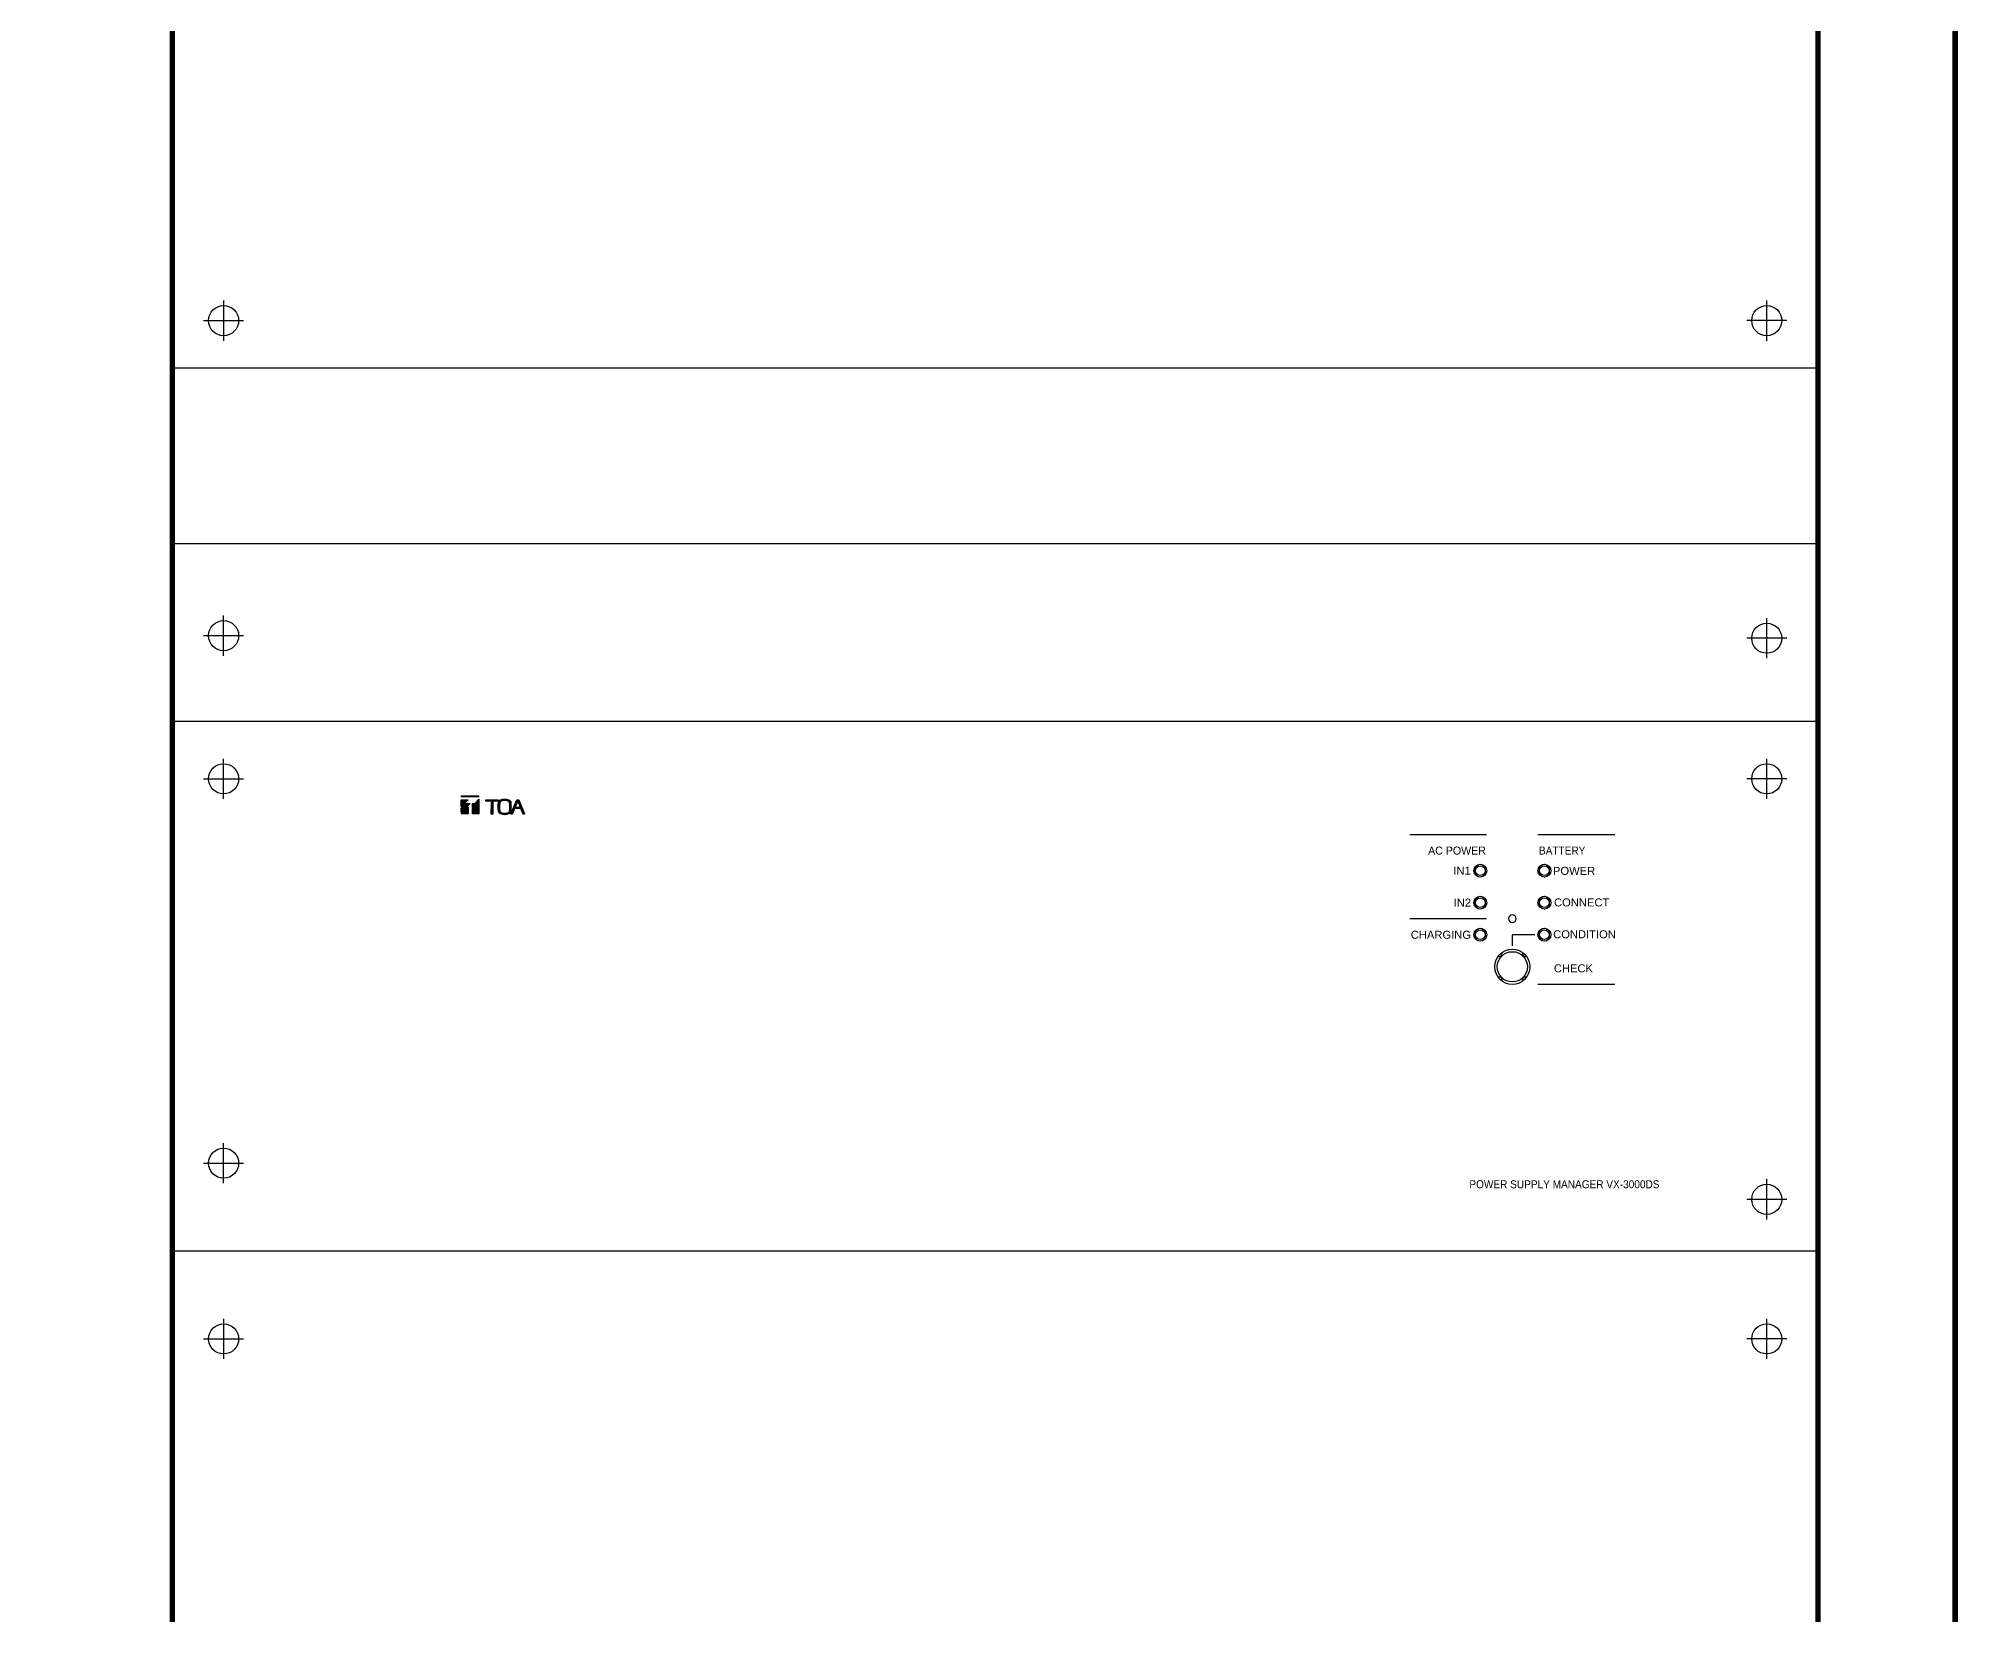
# Model space of a CAD drawing. Header units: millimetres. Extents: x 2974 to 5671, y 1205 to 3288.
# Drawn here: x 5020.9 to 5126.1, y 1369 to 1455 of the extents above; entities that cross this region are included whole.
import ezdxf
from ezdxf.enums import TextEntityAlignment as Align

# ---------------------------------------------------------------- set-up
doc = ezdxf.new("R2010")
doc.units = ezdxf.units.MM
doc.layers.add('0-RACK', color=7, linetype='Continuous')
doc.layers.add('SILK', color=5, linetype='Continuous')
doc.styles.get("Standard").update_dxf_attribs({"font": 'arial.ttf'})

# ---------------------------------------------------------------- blocks, each defined once
blk = doc.blocks.new('3000DS')
for p, q in [((20.58, 9.39), (25.16, 9.39)), ((28.22, 9.39), (32.8, 9.39)), ((25.07, 7.45), (25.07, 7)), ((28.89, 7.45), (28.89, 7)), ((25.07, 5.55), (25.07, 5.1)), ((26.7, 4.6), (26.61, 4.58)), ((26.78, 4.58), (26.7, 4.6)), ((28.89, 5.55), (28.89, 5.1)), ((20.58, 4.37), (25.16, 4.37)), ((25.07, 3.64), (25.07, 3.19)), ((26.48, 4.46), (26.47, 4.37)), ((26.47, 4.37), (26.48, 4.28)), ((26.54, 4.53), (26.48, 4.46)), ((26.48, 4.28), (26.54, 4.21)), ((26.61, 4.58), (26.54, 4.53)), ((26.54, 4.21), (26.61, 4.16)), ((26.61, 4.16), (26.7, 4.14)), ((26.7, 4.14), (26.78, 4.16)), ((26.86, 4.53), (26.78, 4.58)), ((26.78, 4.16), (26.86, 4.21)), ((26.91, 4.46), (26.86, 4.53)), ((26.86, 4.21), (26.91, 4.28)), ((26.92, 4.37), (26.91, 4.46)), ((26.91, 4.28), (26.92, 4.37)), ((28.89, 3.64), (28.89, 3.19)), ((28.22, 0.46), (32.8, 0.46))]:
    blk.add_line(p, q)
for centre, radius in [((24.79, 7.23), 0.384), ((24.79, 7.23), 0.287), ((28.61, 7.23), 0.384), ((28.61, 7.23), 0.287), ((24.79, 5.32), 0.384), ((24.79, 5.32), 0.287), ((28.61, 5.32), 0.384), ((28.61, 5.32), 0.287), ((24.79, 3.41), 0.384), ((24.79, 3.41), 0.287), ((28.61, 3.41), 0.384), ((28.61, 3.41), 0.287), ((26.7, 1.5), 1.05), ((26.7, 1.5), 0.901)]:
    blk.add_circle(centre, radius)
for centre, radius, start, end in [((24.79, 7.23), 0.364, 37.9334, 321.5494), ((28.61, 7.23), 0.364, 37.9334, 321.5494), ((24.79, 5.32), 0.364, 37.9334, 321.5494), ((28.61, 5.32), 0.364, 37.9334, 321.5494), ((24.79, 3.41), 0.364, 37.9334, 321.5494), ((28.61, 3.41), 0.364, 37.9334, 321.5494), ((25.93, 2.27), 0.154, 241.0381, 28.4166), ((27.46, 2.27), 0.153, 149.971, 298.9332), ((25.94, 0.74), 0.154, 329.8537, 120.1463), ((27.46, 0.74), 0.153, 61.5206, 209.5931)]:
    blk.add_arc(centre, radius, start, end)
at = {"layer": 'SILK'}
for p, q in [((-35.95, 11.7), (-34.9, 11.7)), ((-35.95, 11.65), (-35.9, 11.7)), ((-35.95, 11.7), (-35.95, 11.64)), ((-34.9, 11.64), (-35.95, 11.64)), ((-35.91, 11.64), (-35.85, 11.7)), ((-35.85, 11.64), (-35.8, 11.7)), ((-35.8, 11.64), (-35.75, 11.7)), ((-35.75, 11.64), (-35.69, 11.7)), ((-35.7, 11.64), (-35.64, 11.7)), ((-35.64, 11.64), (-35.59, 11.7)), ((-35.59, 11.64), (-35.53, 11.7)), ((-35.54, 11.64), (-35.48, 11.7)), ((-35.48, 11.64), (-35.43, 11.7)), ((-35.43, 11.64), (-35.37, 11.7)), ((-35.38, 11.64), (-35.32, 11.7)), ((-35.32, 11.64), (-35.27, 11.7)), ((-35.27, 11.64), (-35.21, 11.7)), ((-35.22, 11.64), (-35.16, 11.7)), ((-35.17, 11.64), (-35.11, 11.7)), ((-35.15, 11.24), (-34.9, 11.49)), ((-35.11, 11.64), (-35.06, 11.7)), ((-35.06, 11.64), (-35, 11.7)), ((-35.01, 11.64), (-34.95, 11.7)), ((-34.95, 11.64), (-34.9, 11.69)), ((-34.9, 11.64), (-34.9, 11.7)), ((-34.9, 11.49), (-34.9, 10.61)), ((-35.95, 11.15), (-35.65, 11.46)), ((-35.95, 11.21), (-35.71, 11.46)), ((-35.95, 11.26), (-35.76, 11.46)), ((-35.95, 11.04), (-35.95, 11.46)), ((-35.95, 11.1), (-35.6, 11.46)), ((-35.95, 11.04), (-35.55, 11.46)), ((-35.95, 11.46), (-35.55, 11.46)), ((-35.95, 11.32), (-35.81, 11.46)), ((-35.95, 11.37), (-35.87, 11.46)), ((-35.95, 11.43), (-35.92, 11.46)), ((-35.95, 10.71), (-35.44, 11.24)), ((-35.95, 10.77), (-35.5, 11.24)), ((-35.95, 10.82), (-35.55, 11.24)), ((-35.42, 11.24), (-35.95, 10.69)), ((-35.95, 10.93), (-35.66, 11.24)), ((-35.95, 10.96), (-35.69, 11.24)), ((-35.95, 10.88), (-35.6, 11.24)), ((-35.95, 10.61), (-35.55, 11.03)), ((-35.95, 10.61), (-35.55, 11.02)), ((-35.95, 10.69), (-35.95, 10.96)), ((-35.55, 10.61), (-35.95, 10.61)), ((-35.89, 10.61), (-35.55, 10.97)), ((-35.84, 10.61), (-35.55, 10.91)), ((-35.79, 10.61), (-35.55, 10.86)), ((-35.73, 10.61), (-35.55, 10.8)), ((-35.69, 11.24), (-35.42, 11.24)), ((-35.68, 10.61), (-35.55, 10.75)), ((-35.63, 10.61), (-35.55, 10.69)), ((-35.57, 10.61), (-35.55, 10.64)), ((-35.55, 11.03), (-35.55, 10.61)), ((-35.29, 11.07), (-34.9, 11.47)), ((-35.29, 11.01), (-34.9, 11.41)), ((-35.29, 10.96), (-34.9, 11.36)), ((-35.29, 10.9), (-34.9, 11.3)), ((-35.29, 10.85), (-34.9, 11.25)), ((-35.29, 11.12), (-35.18, 11.24)), ((-35.29, 11.18), (-35.23, 11.24)), ((-35.29, 11.23), (-35.28, 11.24)), ((-35.29, 11.24), (-35.15, 11.24)), ((-35.29, 10.61), (-35.29, 11.24)), ((-35.29, 10.79), (-34.9, 11.19)), ((-35.29, 10.74), (-34.9, 11.14)), ((-35.29, 10.68), (-34.9, 11.08)), ((-35.29, 10.63), (-34.9, 11.03)), ((-34.9, 10.61), (-35.29, 10.61)), ((-35.26, 10.61), (-34.9, 10.97)), ((-35.2, 10.61), (-34.9, 10.92)), ((-35.15, 10.61), (-34.9, 10.86)), ((-35.1, 10.61), (-34.9, 10.81)), ((-35.04, 10.61), (-34.9, 10.75)), ((-34.99, 10.61), (-34.9, 10.7)), ((-34.94, 10.61), (-34.9, 10.64)), ((-34.48, 11.46), (-33.75, 11.46)), ((-34.48, 11.38), (-34.4, 11.46)), ((-34.48, 11.43), (-34.45, 11.46)), ((-34.48, 11.38), (-34.48, 11.46)), ((-33.75, 11.38), (-34.48, 11.38)), ((-34.42, 11.38), (-34.34, 11.46)), ((-34.37, 11.38), (-34.29, 11.46)), ((-34.32, 11.38), (-34.24, 11.46)), ((-34.27, 11.38), (-34.18, 11.46)), ((-34.21, 11.38), (-34.13, 11.46)), ((-34.17, 10.88), (-34.07, 10.98)), ((-34.17, 10.82), (-34.07, 10.92)), ((-34.17, 10.77), (-34.07, 10.87)), ((-34.17, 10.71), (-34.07, 10.81)), ((-34.17, 10.65), (-34.07, 10.76)), ((-34.17, 10.61), (-34.06, 10.61)), ((-34.16, 11.38), (-34.08, 11.46)), ((-34.16, 11.27), (-34.07, 11.37)), ((-34.16, 11.26), (-34.07, 11.36)), ((-34.16, 11.21), (-34.07, 11.31)), ((-34.16, 10.91), (-34.16, 11.27)), ((-34.16, 11.15), (-34.07, 11.25)), ((-34.16, 11.1), (-34.07, 11.2)), ((-34.16, 11.04), (-34.07, 11.14)), ((-34.16, 10.99), (-34.07, 11.09)), ((-34.16, 10.93), (-34.07, 11.03)), ((-34.16, 10.61), (-34.07, 10.7)), ((-34.11, 11.38), (-34.03, 11.46)), ((-34.1, 10.61), (-34.07, 10.65)), ((-34.07, 11.37), (-34.07, 10.91)), ((-34.05, 11.38), (-33.97, 11.46)), ((-34, 11.38), (-33.92, 11.46)), ((-33.95, 11.38), (-33.87, 11.46)), ((-33.89, 11.38), (-33.81, 11.46)), ((-33.84, 11.38), (-33.76, 11.46)), ((-33.79, 11.38), (-33.75, 11.42)), ((-33.77, 11.18), (-33.62, 11.33)), ((-33.77, 11.12), (-33.67, 11.23)), ((-33.77, 11.07), (-33.67, 11.17)), ((-33.77, 11.01), (-33.67, 11.11)), ((-33.77, 10.96), (-33.67, 11.06)), ((-33.77, 10.9), (-33.67, 11)), ((-33.76, 11.24), (-33.56, 11.45)), ((-33.76, 10.85), (-33.67, 10.95)), ((-33.76, 10.8), (-33.67, 10.9)), ((-33.75, 11.46), (-33.75, 11.38)), ((-33.75, 11.31), (-33.63, 11.43)), ((-33.75, 10.76), (-33.67, 10.84)), ((-33.73, 10.72), (-33.66, 10.8)), ((-33.71, 10.69), (-33.64, 10.76)), ((-33.68, 10.67), (-33.62, 10.73)), ((-33.65, 10.64), (-33.59, 10.71)), ((-33.61, 11.35), (-33.49, 11.47)), ((-33.61, 10.63), (-33.56, 10.68)), ((-33.57, 10.62), (-33.52, 10.67)), ((-33.53, 10.6), (-33.47, 10.66)), ((-33.5, 11.4), (-33.43, 11.47)), ((-33.48, 10.6), (-33.43, 10.65)), ((-33.44, 11.41), (-33.37, 11.48)), ((-33.43, 10.59), (-33.38, 10.65)), ((-33.38, 11.42), (-33.32, 11.48)), ((-33.38, 10.59), (-33.32, 10.65)), ((-33.33, 11.42), (-33.27, 11.47)), ((-33.33, 10.59), (-33.26, 10.66)), ((-33.28, 11.41), (-33.23, 11.46)), ((-33.27, 10.59), (-33.19, 10.68)), ((-33.24, 11.4), (-33.18, 11.45)), ((-33.21, 10.6), (-32.97, 10.85)), ((-33.2, 11.39), (-33.14, 11.44)), ((-33.16, 11.37), (-33.1, 11.43)), ((-33.14, 10.62), (-32.98, 10.79)), ((-33.12, 11.35), (-33.06, 11.41)), ((-33.1, 11.32), (-33.03, 11.39)), ((-33.08, 11.29), (-33.01, 11.36)), ((-33.07, 11.24), (-32.99, 11.33)), ((-33.07, 11.19), (-32.98, 11.28)), ((-33.07, 10.86), (-32.97, 10.97)), ((-33.07, 10.8), (-32.97, 10.91)), ((-33.06, 11.14), (-32.97, 11.23)), ((-33.06, 11.09), (-32.97, 11.18)), ((-33.06, 11.03), (-32.97, 11.13)), ((-33.06, 10.98), (-32.96, 11.08)), ((-33.06, 10.92), (-32.96, 11.02)), ((-33.04, 10.66), (-33.01, 10.7)), ((-33, 10.61), (-32.64, 11.46)), ((-33, 10.61), (-32.91, 10.61)), ((-32.99, 10.61), (-32.85, 10.75)), ((-32.97, 10.69), (-32.81, 10.85)), ((-32.94, 10.61), (-32.89, 10.66)), ((-32.92, 10.79), (-32.77, 10.94)), ((-32.88, 10.89), (-32.73, 11.04)), ((-32.84, 10.99), (-32.69, 11.14)), ((-32.59, 11.38), (-32.8, 10.89)), ((-32.8, 11.08), (-32.65, 11.23)), ((-32.76, 11.18), (-32.61, 11.33)), ((-32.73, 10.95), (-32.66, 11.02)), ((-32.73, 10.95), (-32.42, 10.95)), ((-32.72, 10.95), (-32.65, 11.02)), ((-32.71, 11.28), (-32.54, 11.46)), ((-32.67, 11.38), (-32.59, 11.46)), ((-32.67, 10.95), (-32.6, 11.02)), ((-32.66, 11.02), (-32.45, 11.02)), ((-32.64, 11.46), (-32.52, 11.46)), ((-32.61, 10.95), (-32.55, 11.02)), ((-32.59, 11.36), (-32.51, 11.44)), ((-32.59, 11.38), (-32.45, 11.02)), ((-32.57, 11.32), (-32.49, 11.4)), ((-32.56, 11.28), (-32.48, 11.36)), ((-32.56, 10.95), (-32.49, 11.02)), ((-32.54, 11.24), (-32.46, 11.32)), ((-32.52, 11.46), (-32.18, 10.61)), ((-32.52, 11.2), (-32.45, 11.28)), ((-32.51, 11.16), (-32.43, 11.24)), ((-32.51, 10.95), (-32.37, 11.09)), ((-32.49, 11.13), (-32.42, 11.21)), ((-32.48, 11.09), (-32.4, 11.17)), ((-32.46, 11.05), (-32.38, 11.13)), ((-32.45, 10.95), (-32.35, 11.05)), ((-32.42, 10.93), (-32.34, 11.01)), ((-32.42, 10.95), (-32.29, 10.61)), ((-32.4, 10.89), (-32.32, 10.97)), ((-32.38, 10.85), (-32.31, 10.93)), ((-32.37, 10.81), (-32.29, 10.9)), ((-32.35, 10.78), (-32.28, 10.86)), ((-32.34, 10.74), (-32.26, 10.82)), ((-32.32, 10.7), (-32.24, 10.78)), ((-32.31, 10.66), (-32.23, 10.74)), ((-32.29, 10.62), (-32.21, 10.7)), ((-32.29, 10.61), (-32.18, 10.61)), ((-32.25, 10.61), (-32.2, 10.66)), ((-32.19, 10.61), (-32.18, 10.62)), ((28.03, 3.41), (26.69, 3.41)), ((26.69, 3.41), (26.69, 2.75))]:
    blk.add_line(p, q, dxfattribs=at)
for centre, radius, start, end in [((-42.68, 10.89), 8.51, 358.0977, 0.0862), ((-25.56, 10.89), 8.51, 179.9138, 181.9023), ((-31.22, 11.03), 2.55, 174.5487, 185.4513), ((-33.54, 11.23), 0.219, 111.5134, 167.8475), ((-33.54, 10.84), 0.228, 193.3575, 247.2817), ((-33.47, 11.2), 0.199, 115.3925, 169.7968), ((-31.12, 11.03), 2.55, 175.4114, 184.5886), ((-33.46, 10.87), 0.209, 191.5685, 243.2422), ((-33.37, 10.7), 0.774, 70.5314, 109.4686), ((-33.37, 11.36), 0.774, 250.5314, 289.4686), ((-33.37, 10.9), 0.52, 68.9017, 111.0983), ((-33.37, 11.17), 0.52, 248.9017, 291.0983), ((-33.22, 11.23), 0.153, 0.8028, 74.0079), ((-33.23, 10.83), 0.157, 287.0621, 358.1272), ((-33.15, 11.26), 0.175, 4.189, 76.4501), ((-33.15, 10.81), 0.178, 284.2326, 355.1283), ((-35.61, 11.03), 2.55, 355.4114, 4.5886), ((-35.52, 11.03), 2.55, 354.5487, 5.4513), ((-24.92, 7.66), 8.51, 157.7026, 159.7379)]:
    blk.add_arc(centre, radius, start, end, dxfattribs=at)
for s, width, p in [('AC POWER', 0.95, (23.4, 8.19)), ('BATTERY', 0.9, (29.67, 8.19))]:
    blk.add_text(s, height=0.477, dxfattribs=dict(at, width=width)).set_placement(p, align=Align.CENTER)
for s, p in [('IN1', (23.7, 6.99)), ('POWER', (30.38, 6.98)), ('IN2', (23.72, 5.09)), ('CONNECT', (30.83, 5.1)), ('CHARGING', (22.44, 3.17)), ('CONDITION', (31, 3.2)), ('CHECK', (30.34, 1.17))]:
    blk.add_text(s, height=0.477, dxfattribs=at).set_placement(p, align=Align.CENTER)
at = {"layer": 'SILK', "width": 0.9}
blk.add_text('POWER SUPPLY MANAGER VX-3000DS', height=0.4771, dxfattribs=at).set_placement((35.47, -11.7), align=Align.RIGHT)

msp = doc.modelspace()

# ---------------------------------------------------------------- linework, layer by layer
at = {"layer": '0-RACK', "color": 0}
for p, q in [((5031.03466, 1440.68902, -0.02095), (5031.03466, 1438.5001, -0.02095)), ((5115.21714, 1438.5001, -0.02095), (5115.21714, 1440.68902, -0.02095)), ((5029.94021, 1439.59456, -0.02095), (5032.12912, 1439.59456, -0.02095)), ((5116.3116, 1439.59456, -0.02095), (5114.12268, 1439.59456, -0.02095)), ((5031.03466, 1421.3142, -0.0419), (5031.03466, 1423.50312, -0.0419)), ((5115.21714, 1421.17602, -0.0419), (5115.21714, 1423.36494, -0.0419)), ((5029.94021, 1422.40866, -0.0419), (5032.12912, 1422.40866, -0.0419)), ((5116.3116, 1422.27048, -0.0419), (5114.12268, 1422.27048, -0.0419)), ((5031.03466, 1413.50557, -0.02095), (5031.03466, 1415.69448, -0.02095)), ((5115.21714, 1413.50557, -0.02095), (5115.21714, 1415.69448, -0.02095)), ((5029.94021, 1414.60003, -0.02095), (5032.12912, 1414.60003, -0.02095)), ((5116.3116, 1414.60003, -0.02095), (5114.12268, 1414.60003, -0.02095)), ((5031.03466, 1392.53704, -0.02095), (5031.03466, 1394.72595, -0.02095)), ((5029.94021, 1393.6315, -0.02095), (5032.12912, 1393.6315, -0.02095)), ((5115.21714, 1390.56459, -0.02095), (5115.21714, 1392.7535, -0.02095)), ((5116.3116, 1391.65904, -0.02095), (5114.12268, 1391.65904, -0.02095)), ((5031.03466, 1385.14017, -0.02095), (5031.03466, 1382.95126, -0.02095)), ((5115.21714, 1382.95126, -0.02095), (5115.21714, 1385.14017, -0.02095)), ((5029.94021, 1384.04571, -0.02095), (5032.12912, 1384.04571, -0.02095)), ((5116.3116, 1384.04571, -0.02095), (5114.12268, 1384.04571, -0.02095))]:
    msp.add_line(p, q, dxfattribs=at)
at = {"layer": '0-RACK', "color": 0, "linetype": 'Continuous'}
for p, q in [((5028.23746, 1437.01961, -0.06284), (5118.01435, 1437.01961, -0.06284)), ((5028.23746, 1427.43382, -0.08379), (5118.01435, 1427.43382, -0.08379)), ((5028.23746, 1417.74897, -0.02095), (5118.01435, 1417.74897, -0.02095)), ((5028.23746, 1388.843, -0.02095), (5118.01435, 1388.843, -0.02095)), ((5028.23746, 1388.843, -0.02095), (5118.01435, 1388.843, -0.02095))]:
    msp.add_line(p, q, dxfattribs=at)
at = {"layer": '0-RACK', "color": 0, "linetype": 'Continuous', "const_width": 0.29926, "elevation": -0.02095}
msp.add_lwpolyline([(5082.63983, 1766.39731), (5125.49575, 1741.84522), (5020.75605, 1741.84522), (5125.49575, 1741.84522), (5125.49575, 1295.22826)], dxfattribs=at)
msp.add_lwpolyline([(5028.23746, 1302.69976), (5028.23746, 1734.3539), (5118.01435, 1734.3539), (5118.01435, 1302.69976)], close=True, dxfattribs=at)
at = {"layer": '0-RACK', "color": 0}
for centre in [(5031.03466, 1439.59456, -0.02095), (5115.21714, 1439.59456, -0.02095), (5031.03466, 1422.40866, -0.0419), (5115.21714, 1422.27048, -0.0419), (5031.03466, 1414.60003, -0.02095), (5115.21714, 1414.60003, -0.02095), (5031.03466, 1393.6315, -0.02095), (5115.21714, 1391.65904, -0.02095), (5031.03466, 1384.04571, -0.02095), (5115.21714, 1384.04571, -0.02095)]:
    msp.add_circle(centre, 0.82076, dxfattribs=at)

# ---------------------------------------------------------------- block references
at = {"xscale": 0.9151933546048829, "yscale": 0.9151933546048829, "zscale": 0.9151933546048829}
msp.add_blockref('3000DS', (5076.90445, 1402.97154, -0.02095), dxfattribs=at)

doc.saveas('drawing.dxf')
